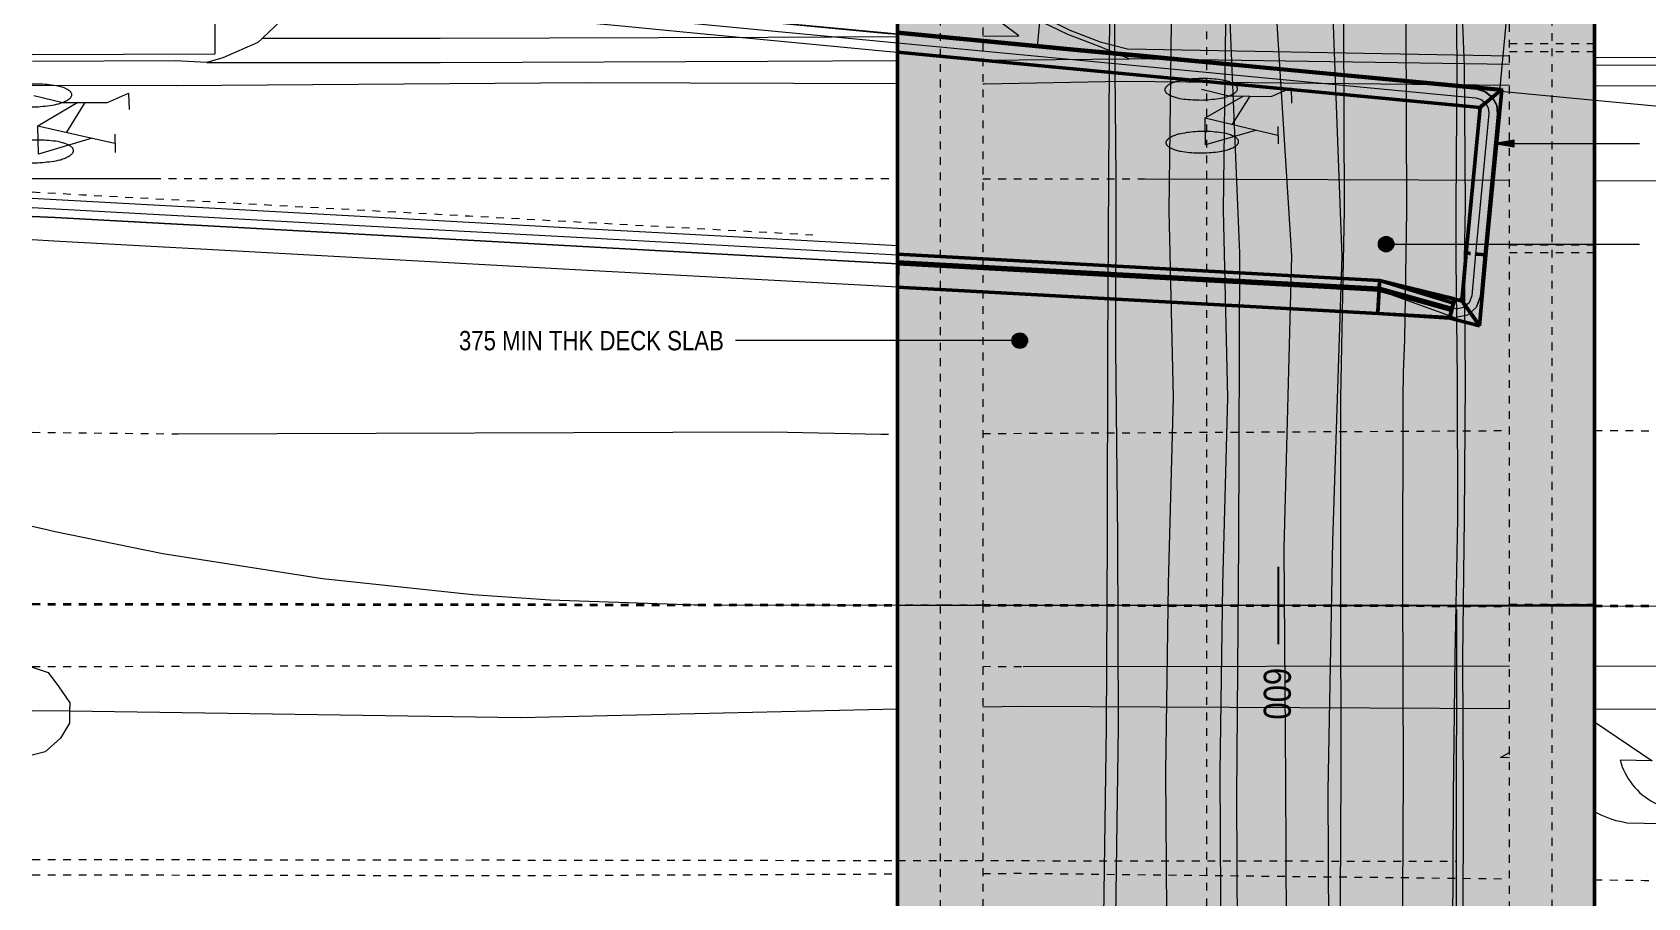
# Model space of a CAD drawing. Header units: metres. Extents: x 564 to 663, y 0 to 1694.
# Drawn here: x 569.19 to 590.05, y 1662.26 to 1673.44 of the extents above; entities that cross this region are included whole.
import ezdxf

# ---------------------------------------------------------------- set-up
doc = ezdxf.new("R2010")
doc.units = ezdxf.units.M
for name, pattern in [('ControlLine', [0.02, 0.0125, -0.0025, 0.0025, -0.0025]), ('Dot_Section Line', [0.02, 0, -0.02]), ('IMPORT-FURN-WBeam _LHS_', [0.004, 0, 0, 0.004, 0]), ('IMPORT-LNMK-LaneLine3 _3_', [0.012, 0.003, -0.009]), ('IMPORT-LNMK-LaneLine3 _3__2_', [0.012, 0.003, -0.009]), ('IMPORT-LNMK-LineCont _3_', [0.004, 0.001, -0.003]), ('IMPORT-LNMK-LineCont _3__2_', [0.004, 0.001, -0.003]), ('JacobsDash', [0.0045, 0.003, -0.0015]), ('JacobsGridLine', [0.0145, 0.01, -0.001, 0.0025, -0.001])]:
    doc.linetypes.add(name, pattern=pattern)
doc.layers.get('Defpoints').update_dxf_attribs({"color": 41})
for name, color, linetype, lineweight in [('BRIDGE-ABUTMENT-CONC', 7, 'Continuous', 50), ('BRIDGE-FRAMING-LINE-18-HID', 7, 'JacobsDash', 18), ('D-BDGE', 7, 'Continuous', 13), ('D-BDGE-FLOOR', 7, 'Continuous', 50), ('D-BDGE-FLOOR-HID', 7, 'JacobsDash', 18), ('D-BDGE-LINE', 7, 'Continuous', 9), ('D-ENHA-ANNO-TEXT', 7, 'Continuous', 9), ('D-ENHA-GEN-LINE', 7, 'Continuous', 9), ('D-ENHA-GEN-LINE-GRIDS', 7, 'Continuous', 9), ('D-ENHA-TEXT', 7, 'Continuous', 9), ('D-ENHA-TEXT-DIMS', 7, 'Continuous', 9)]:
    doc.layers.add(name, color=color, linetype=linetype, lineweight=lineweight)
doc.styles.add('Arial Narrow', font='ARIALN.TTF', dxfattribs={"height": 0.35})
doc.styles.add('Arial Narrow_1', font='ARIALN.TTF', dxfattribs={"height": 0.25})
doc.dimstyles.new('Dimension_Standard_O__mm_', dxfattribs={"dimscale": 0.3048, "dimtxt": 0.255858, "dimasz": 0.82021, "dimexe": 0.787402, "dimexo": 0.492126, "dimgap": 0.492126, "dimtad": 1, "dimdec": 0, "dimlfac": 1000, "dimzin": 0, "dimdsep": 46, "dimtxsty": 'Arial Narrow_1', "dimsah": 1, "dimcen": 0.09, "dimaunit": 1, "dimadec": 4, "dimazin": 0, "dimtfac": 1, "dimtdec": 4, "dimtix": 1, "dimtmove": 0, "dimatfit": 3, "dimfxl": 1, "dimtvp": 1, "dimtfill": 1, "dimtolj": 1, "dimtzin": 0, "dimlwd": 18, "dimlwe": 18, "dimarcsym": 2})

# ---------------------------------------------------------------- blocks, each defined once
blk = doc.blocks.new('T2DPAA-T2D-PWA-RW-M2D-000002_ControlLinesMinor_rvt-1-PLAN')
at = {"layer": 'D-BDGE', "color": 150, "linetype": 'ControlLine', "lineweight": 35, "true_color": 0x0080ff}
for p, q in [((569.187, 1666.052), (580.362, 1666.038)), ((581.462, 1666.037), (588.262, 1666.029)), ((589.362, 1666.027), (603.036, 1666.011))]:
    blk.add_line(p, q, dxfattribs=at)
at = {"layer": 'D-ENHA-GEN-LINE', "color": 150, "lineweight": 25, "true_color": 0x0080ff}
blk.add_line((585.277, 1666.532), (585.276, 1665.532), dxfattribs=at)
at = {"layer": 'D-ENHA-GEN-LINE', "color": 150, "lineweight": 18, "true_color": 0x0080ff, "insert": (585.44, 1665.227), "char_height": 0.35, "width": 0.81772, "attachment_point": 1, "rotation": 269.9307, "style": 'Arial Narrow'}
blk.add_mtext('600', dxfattribs=at)
blk = doc.blocks.new('T2DPAA-T2D-C3S-RW-M2D-100010_dwg-40802999-PLAN')
at = {"color": 8, "lineweight": 18, "true_color": 0x808080}
blk.add_line((251.097, -122.001), (253.358, -121.812), dxfattribs=at)
at = {"color": 8, "lineweight": 18, "true_color": 0x808080, "flags": 128}
for points in [[(254.648, -104.376), (254.613, -107.875), (254.598, -109.375), (254.58, -111.175), (254.548, -114.375), (254.547, -114.475)], [(260.547, -114.535), (260.566, -112.597), (260.575, -111.767), (260.58, -111.235), (260.586, -110.61), (260.594, -109.873), (260.597, -109.535), (260.613, -107.935), (260.634, -105.88), (260.638, -105.473), (260.647, -104.536), (260.648, -104.436)], [(241.511, -114.345), (242.612, -114.356), (243.496, -114.365), (245.112, -114.381), (247.611, -114.406), (249.224, -114.422), (250.111, -114.431), (252.611, -114.456), (252.734, -114.457)], [(241.511, -114.35), (242.612, -114.361), (243.496, -114.369), (245.111, -114.386), (247.611, -114.411), (249.224, -114.427), (250.111, -114.436), (252.611, -114.461), (252.734, -114.462)], [(241.521, -114.46), (242.61, -114.471), (243.495, -114.479), (245.11, -114.496), (247.61, -114.521), (249.223, -114.537), (250.11, -114.546), (252.61, -114.571), (252.744, -114.572)], [(243.496, -114.364), (247.611, -114.406), (252.611, -114.456), (252.734, -114.457)], [(252.737, -114.457), (254.547, -114.475), (255.215, -114.482), (257.611, -114.506), (261.78, -114.547)], [(252.737, -114.457), (255.111, -114.481), (257.611, -114.506), (260.111, -114.531), (260.249, -114.532), (260.363, -114.556), (260.46, -114.622), (260.524, -114.72), (260.546, -114.835), (260.527, -116.662), (260.522, -117.203), (260.482, -117.349), (260.376, -117.457), (260.231, -117.5)], [(252.737, -114.462), (255.111, -114.486), (257.611, -114.511), (260.111, -114.536), (260.249, -114.537), (260.361, -114.561), (260.456, -114.626), (260.519, -114.722), (260.541, -114.835), (260.522, -116.662), (260.52, -117.203), (260.481, -117.348), (260.376, -117.457), (260.231, -117.5)], [(241.531, -114.58), (242.609, -114.591), (243.494, -114.599), (245.109, -114.616), (247.609, -114.641), (249.222, -114.657), (250.109, -114.666), (252.609, -114.691), (252.754, -114.692)], [(252.747, -114.572), (255.11, -114.596), (257.61, -114.621), (260.11, -114.646), (260.248, -114.647), (260.318, -114.662), (260.378, -114.703), (260.417, -114.763), (260.431, -114.834), (260.412, -116.661), (260.41, -117.202), (260.385, -117.294), (260.319, -117.362), (260.228, -117.39)], [(252.757, -114.692), (255.109, -114.716), (257.609, -114.741), (260.108, -114.766), (260.246, -114.767), (260.271, -114.772), (260.292, -114.787), (260.306, -114.808), (260.311, -114.833), (260.292, -116.659), (260.29, -117.201), (260.281, -117.234), (260.258, -117.259), (260.224, -117.27)], [(261.781, -114.547), (262.611, -114.556), (267.61, -114.606), (272.61, -114.656), (273.034, -114.66), (273.417, -114.664)], [(241.781, -117.518), (242.09, -117.509), (243.505, -117.466), (244.068, -117.449), (246.566, -117.375), (249.065, -117.3), (251.564, -117.225), (252.965, -117.183)], [(252.978, -117.292), (256.984, -117.172), (259.207, -117.105), (260.211, -117.265)], [(252.986, -117.392), (256.987, -117.272), (259.21, -117.205), (260.214, -117.385)], [(252.989, -117.417), (256.987, -117.297), (259.21, -117.23), (260.218, -117.5)], [(241.791, -117.638), (242.094, -117.629), (243.508, -117.586), (244.071, -117.569), (246.57, -117.494), (249.069, -117.419), (251.568, -117.345), (252.975, -117.302)], [(241.8, -117.748), (242.097, -117.739), (243.512, -117.696), (244.075, -117.679), (246.573, -117.604), (249.072, -117.529), (251.571, -117.454), (252.985, -117.412)], [(241.801, -117.753), (242.097, -117.744), (243.512, -117.701), (244.075, -117.684), (246.574, -117.609), (249.072, -117.534), (251.571, -117.459), (252.985, -117.417)], [(253.014, -117.716), (256.996, -117.597), (259.219, -117.53), (260.218, -117.5)], [(241.826, -118.052), (242.106, -118.044), (243.521, -118.001), (244.084, -117.984), (246.583, -117.909), (249.081, -117.834), (251.58, -117.759), (253.01, -117.716)], [(262.333, -121.06), (263.836, -120.934), (268.647, -120.531), (268.819, -120.517), (269.209, -120.484), (269.868, -120.429), (273.192, -120.151), (273.197, -120.15), (273.308, -120.141)], [(253.362, -121.811), (253.871, -121.769), (258.854, -121.351), (260.554, -121.209), (260.82, -121.187), (262.333, -121.06)], [(260.558, -121.259), (260.829, -124.497), (260.975, -126.242), (261.121, -127.985)], [(242.139, -121.742), (242.331, -121.77), (242.419, -121.782), (243.851, -121.949), (245.933, -122.099), (247.882, -122.14), (247.885, -122.14), (247.885, -122.14), (248.884, -122.125), (250.645, -122.036), (250.742, -122.029), (250.844, -122.021), (250.864, -122.02)]]:
    blk.add_lwpolyline(points, dxfattribs=at)
at = {"color": 8, "linetype": 'IMPORT-FURN-WBeam _LHS_', "lineweight": 18, "true_color": 0x808080, "flags": 128}
blk.add_lwpolyline([(241.774, -117.438), (242.422, -117.419), (244.065, -117.369), (247.42, -117.269), (251.866, -117.136)], dxfattribs=at)
at = {"color": 8, "linetype": 'IMPORT-LNMK-LineCont _3__2_', "lineweight": 18, "true_color": 0x808080, "flags": 128}
blk.add_lwpolyline([(242.225, -122.744), (242.411, -122.728), (242.498, -122.721), (243.906, -122.603), (245.96, -122.431), (247.893, -122.269), (247.896, -122.269), (247.896, -122.269), (248.889, -122.186), (250.645, -122.039), (250.742, -122.031), (250.844, -122.022), (250.864, -122.02)], dxfattribs=at)
at = {"color": 8, "linetype": 'IMPORT-LNMK-LaneLine3 _3__2_', "lineweight": 18, "true_color": 0x808080, "flags": 128}
for points in [[(253.642, -125.099), (254.147, -125.057), (259.129, -124.64), (260.829, -124.497)], [(242.504, -126.032), (242.687, -126.017), (242.773, -126.009), (244.182, -125.891), (246.236, -125.719), (248.169, -125.558), (248.171, -125.557), (248.172, -125.557), (249.164, -125.474), (250.92, -125.327), (251.018, -125.319), (251.12, -125.311), (251.139, -125.309), (251.372, -125.289), (253.637, -125.1)]]:
    blk.add_lwpolyline(points, dxfattribs=at)
blk = doc.blocks.new('T2DPAA-T2D-PWC-RW-M2D-100010_RoadDesign_rvt-1-PLAN')
at = {"color": 8, "lineweight": 18, "true_color": 0x808080, "rotation": 355.1442999999989}
blk.add_blockref('T2DPAA-T2D-C3S-RW-M2D-100010_dwg-40802999-PLAN', (338.221, 1808.858), dxfattribs=at)
blk = doc.blocks.new('T2DPAA-T2D-PWA-SU-M2D-000002_dwg-40815123-PLAN')
at = {"color": 9, "lineweight": 18, "true_color": 0xc0c0c0}
for p, q in [((34.454, 1561.698), (36.336, 1561.878)), ((37.929, 1561.527), (37.732, 1561.146)), ((38.051, 1561.099), (38.334, 1561.056)), ((38.322, 1561.166), (38.345, 1560.946)), ((22.217, 1560.732), (24.566, 1560.942)), ((36.684, 1560.349), (41.361, 1560.73)), ((22.945, 1560.174), (22.741, 1559.769)), ((23.079, 1559.723), (23.378, 1559.68)), ((23.365, 1559.796), (23.391, 1559.564)), ((22.352, 1559.137), (23.907, 1559.269)), ((35.637, 1553.938), (41.892, 1554.476)), ((22.887, 1552.845), (23.098, 1552.794))]:
    blk.add_line(p, q, dxfattribs=at)
at = {"color": 9, "linetype": 'IMPORT-LNMK-LineCont _3_', "lineweight": 18, "true_color": 0xc0c0c0}
for p, q in [((34.584, 1560.173), (36.684, 1560.349)), ((35.117, 1553.895), (35.637, 1553.938))]:
    blk.add_line(p, q, dxfattribs=at)
at = {"color": 9, "linetype": 'IMPORT-LNMK-LaneLine3 _3_', "lineweight": 18, "true_color": 0xc0c0c0}
for p, q in [((34.863, 1556.892), (41.635, 1557.506)), ((33.552, 1556.773), (33.767, 1556.792)), ((22.63, 1555.869), (24.51, 1556.009))]:
    blk.add_line(p, q, dxfattribs=at)
at = {"color": 9, "lineweight": 18, "true_color": 0xc0c0c0, "flags": 128}
for points in [[(25.481, 1579.606), (25.542, 1578.92), (25.91, 1574.389), (26.207, 1570.99), (26.486, 1567.59), (26.718, 1564.683), (26.789, 1563.806), (26.779, 1563.568), (26.659, 1563.179), (26.61, 1563.021), (26.317, 1562.543), (25.97, 1562.085), (25.816, 1561.919), (25.54, 1561.622), (25.163, 1561.195), (27.449, 1561.388), (31.661, 1561.761), (33.332, 1561.911)], [(34.195, 1577.706), (34.305, 1576.209), (34.437, 1573.817), (34.584, 1571.426), (34.73, 1569.036), (34.849, 1566.643), (34.989, 1564.951), (35.299, 1564.731), (35.305, 1564.726), (35.356, 1564.691), (35.488, 1563.325), (35.654, 1563.129), (35.705, 1563.069), (36.006, 1562.714), (36.08, 1562.626), (36.293, 1560.331), (36.475, 1558.136), (36.709, 1555.697), (36.924, 1553.258), (37.098, 1550.816), (37.244, 1548.952), (37.394, 1547.088), (37.6, 1544.613), (37.698, 1543.338)], [(38.371, 1543.395), (38.161, 1545.457), (38.137, 1546.043), (37.971, 1547.911), (37.808, 1550.323), (37.589, 1552.733), (37.417, 1555.159), (37.277, 1557.564), (37.017, 1559.967), (36.841, 1562.395), (36.667, 1564.8), (36.424, 1567.204), (36.213, 1569.623), (36.016, 1572.039), (35.83, 1574.452), (35.626, 1576.863), (35.557, 1577.692)], [(39.071, 1543.454), (38.858, 1545.548), (38.671, 1547.962), (38.507, 1550.378), (38.288, 1552.789), (38.117, 1555.205), (37.976, 1557.623), (37.715, 1560.03), (37.541, 1562.445), (37.365, 1564.86), (37.122, 1567.27), (36.912, 1569.682), (36.715, 1572.095), (36.529, 1574.509), (36.325, 1576.921), (36.261, 1577.685)], [(36.407, 1577.684), (36.473, 1576.824), (37, 1570.04), (37.252, 1566.359), (37.552, 1562.782), (37.969, 1559.493), (38.273, 1555.769), (38.523, 1552.495), (38.837, 1548.996), (38.999, 1546.364), (39.234, 1543.468)], [(36.98, 1577.678), (37.033, 1576.925), (37.617, 1570.129), (37.841, 1566.481), (38.136, 1562.903), (38.64, 1559.517), (38.862, 1555.739), (39.137, 1552.747), (39.47, 1549.042), (39.651, 1546.448), (39.884, 1543.523)], [(37.675, 1577.671), (37.723, 1577.044), (38.378, 1570.184), (38.623, 1566.544), (38.87, 1562.986), (39.289, 1559.563), (39.481, 1555.888), (39.694, 1552.674), (40.014, 1549.116), (40.24, 1546.437), (40.458, 1543.572)], [(40.624, 1543.586), (40.449, 1545.683), (40.248, 1548.095), (40.037, 1550.507), (39.846, 1552.921), (39.635, 1555.333), (39.431, 1557.746), (39.273, 1560.162), (39.058, 1562.574), (38.843, 1564.985), (38.696, 1567.403), (38.495, 1569.816), (38.293, 1572.228), (38.13, 1574.644), (37.926, 1577.057), (37.865, 1577.669)], [(41.427, 1543.654), (41.265, 1545.739), (41.195, 1546.231), (41.048, 1548.164), (40.838, 1550.574), (40.646, 1552.988), (40.435, 1555.402), (40.232, 1557.806), (40.209, 1558.138), (40.189, 1558.563), (40.074, 1560.224), (39.859, 1562.645), (39.644, 1565.045), (39.497, 1567.46), (39.296, 1569.882), (39.094, 1572.289), (38.931, 1574.705), (38.726, 1577.13), (38.673, 1577.661)], [(41.969, 1543.7), (41.861, 1545.597), (41.732, 1547.529), (41.623, 1549.258), (41.458, 1550.982), (41.314, 1552.756), (41.185, 1554.531), (41.068, 1556.317), (40.913, 1558.101), (40.764, 1559.651), (40.704, 1560.328), (40.566, 1562.144), (40.482, 1563.021)], [(24.566, 1560.942), (24.569, 1560.956), (24.495, 1561.766), (24.383, 1562.99), (24.38, 1563.016), (24.365, 1563.22), (25.088, 1563.761), (25.555, 1564.114), (25.825, 1564.318), (26.61, 1564.905)], [(34.846, 1564.691), (35.01, 1564.704), (35.076, 1564.709), (35.216, 1564.609), (35.341, 1563.311), (35.959, 1562.593), (36.027, 1562.508), (36.2, 1560.323), (36.375, 1558.127), (36.576, 1555.688), (36.771, 1553.247), (36.945, 1550.805), (37.089, 1548.939), (37.247, 1547.075), (37.462, 1544.601), (37.573, 1543.327)], [(42.322, 1562.407), (48.284, 1562.905), (55.527, 1563.551), (55.946, 1563.585)], [(41.124, 1563.519), (40.945, 1563.504), (40.89, 1563.434), (40.853, 1563.389), (40.628, 1563.107), (40.583, 1563.055), (40.546, 1563.012), (40.656, 1562.151), (40.82, 1560.338), (40.867, 1559.66), (41.009, 1558.108), (41.15, 1556.324), (41.278, 1554.538), (41.438, 1552.766), (41.584, 1550.993), (41.714, 1549.264), (41.845, 1547.536), (41.975, 1545.604), (42.086, 1543.71)], [(55.955, 1563.47), (55.547, 1563.434), (48.283, 1562.818), (42.332, 1562.298)], [(42.354, 1562.038), (48.277, 1562.544), (55.608, 1563.187), (55.977, 1563.217)], [(41.235, 1562.217), (36.336, 1561.878), (35.928, 1562.004), (35.522, 1562.123), (35.058, 1562.298), (34.62, 1562.57), (34.367, 1562.85), (34.355, 1562.867)], [(34.772, 1562.575), (35.095, 1562.36), (35.543, 1562.182), (35.945, 1562.063), (36.304, 1562.002), (41.225, 1562.329)], [(34.428, 1562.01), (34.889, 1562.052), (34.427, 1562.34), (34.397, 1562.373)], [(34.48, 1561.394), (34.503, 1561.396), (36.279, 1561.583), (41.257, 1561.953)], [(42.457, 1560.819), (48.366, 1561.293), (55.861, 1561.95), (56.083, 1561.969)], [(37.764, 1561.603), (37.764, 1561.609), (37.763, 1561.615), (37.762, 1561.619), (37.759, 1561.625), (37.755, 1561.632), (37.751, 1561.637), (37.747, 1561.641), (37.743, 1561.645), (37.738, 1561.649), (37.731, 1561.654), (37.723, 1561.659), (37.715, 1561.663), (37.706, 1561.667), (37.693, 1561.673), (37.679, 1561.678), (37.665, 1561.683), (37.651, 1561.688), (37.637, 1561.692), (37.623, 1561.695), (37.608, 1561.698), (37.594, 1561.7), (37.579, 1561.702), (37.564, 1561.704), (37.536, 1561.706), (37.508, 1561.707), (37.48, 1561.708), (37.452, 1561.709), (37.423, 1561.709), (37.395, 1561.708), (37.367, 1561.707), (37.339, 1561.705), (37.311, 1561.703), (37.283, 1561.701), (37.255, 1561.698), (37.227, 1561.694), (37.199, 1561.69), (37.171, 1561.686), (37.143, 1561.681), (37.115, 1561.675), (37.088, 1561.669), (37.06, 1561.663), (37.033, 1561.655)], [(24.473, 1560.82), (25.291, 1560.892), (27.476, 1561.077), (31.689, 1561.45), (33.359, 1561.6)], [(36.846, 1561.56), (36.839, 1561.55), (36.838, 1561.548), (36.834, 1561.542), (36.832, 1561.536), (36.831, 1561.534), (36.83, 1561.529), (36.829, 1561.523), (36.829, 1561.517), (36.83, 1561.512), (36.831, 1561.507), (36.832, 1561.504), (36.838, 1561.494), (36.846, 1561.485), (36.851, 1561.48), (36.855, 1561.477), (36.862, 1561.472), (36.87, 1561.467), (36.878, 1561.463), (36.887, 1561.459), (36.9, 1561.453), (36.914, 1561.448), (36.928, 1561.443), (36.942, 1561.439), (36.956, 1561.435), (36.97, 1561.431), (36.985, 1561.428), (36.999, 1561.426), (37.014, 1561.424), (37.028, 1561.422), (37.057, 1561.42), (37.085, 1561.419), (37.113, 1561.418), (37.141, 1561.418), (37.169, 1561.418), (37.198, 1561.418), (37.226, 1561.419), (37.254, 1561.421), (37.282, 1561.423), (37.31, 1561.425), (37.338, 1561.428), (37.366, 1561.432), (37.394, 1561.436), (37.422, 1561.441), (37.45, 1561.446), (37.477, 1561.451), (37.505, 1561.457), (37.532, 1561.464), (37.56, 1561.471), (37.587, 1561.478), (37.601, 1561.483), (37.615, 1561.487), (37.629, 1561.493), (37.642, 1561.498), (37.656, 1561.504), (37.669, 1561.511), (37.682, 1561.518), (37.694, 1561.526), (37.707, 1561.534), (37.719, 1561.542), (37.726, 1561.548), (37.733, 1561.554), (37.74, 1561.56), (37.746, 1561.566), (37.75, 1561.571), (37.754, 1561.576), (37.757, 1561.581), (37.759, 1561.586), (37.761, 1561.59), (37.761, 1561.592), (37.763, 1561.598), (37.764, 1561.603)], [(37.033, 1561.655), (37.006, 1561.648), (36.992, 1561.644), (36.978, 1561.639), (36.964, 1561.634), (36.951, 1561.628), (36.937, 1561.622), (36.924, 1561.615), (36.911, 1561.608), (36.899, 1561.601), (36.886, 1561.593), (36.874, 1561.584), (36.867, 1561.579), (36.86, 1561.573), (36.853, 1561.566), (36.847, 1561.56)], [(37.3, 1561.563), (37.661, 1561.507), (38.205, 1561.548), (38.454, 1561.681), (38.475, 1561.482)], [(37.377, 1561.199), (38.051, 1561.099), (37.413, 1560.852), (37.377, 1561.199), (37.844, 1561.521)], [(22.25, 1560.338), (24.104, 1560.493), (29.369, 1560.977), (33.384, 1561.305)], [(25.163, 1561.195), (25.108, 1561.133), (24.673, 1560.9), (24.473, 1560.82), (24.066, 1560.806), (22.225, 1560.642)], [(22.77, 1560.253), (22.77, 1560.259), (22.769, 1560.265), (22.768, 1560.27), (22.765, 1560.276), (22.76, 1560.284), (22.756, 1560.288), (22.752, 1560.293), (22.747, 1560.297), (22.742, 1560.301), (22.734, 1560.306), (22.726, 1560.311), (22.717, 1560.316), (22.709, 1560.32), (22.694, 1560.326), (22.68, 1560.332), (22.665, 1560.337), (22.65, 1560.341), (22.635, 1560.345), (22.62, 1560.349), (22.605, 1560.352), (22.589, 1560.354), (22.574, 1560.356), (22.558, 1560.357), (22.529, 1560.359), (22.499, 1560.36), (22.469, 1560.361), (22.439, 1560.361), (22.409, 1560.361), (22.379, 1560.36), (22.35, 1560.359), (22.32, 1560.357), (22.29, 1560.354), (22.26, 1560.351), (22.249, 1560.35)], [(22.274, 1560.058), (22.292, 1560.06), (22.322, 1560.064), (22.352, 1560.068), (22.381, 1560.072), (22.41, 1560.078), (22.44, 1560.083), (22.469, 1560.089), (22.498, 1560.096), (22.527, 1560.103), (22.556, 1560.111), (22.584, 1560.119), (22.599, 1560.124), (22.614, 1560.129), (22.628, 1560.135), (22.643, 1560.141), (22.657, 1560.147), (22.671, 1560.155), (22.684, 1560.162), (22.697, 1560.17), (22.71, 1560.179), (22.723, 1560.188), (22.731, 1560.194), (22.738, 1560.2), (22.745, 1560.207), (22.752, 1560.214), (22.756, 1560.219), (22.76, 1560.224), (22.763, 1560.229), (22.765, 1560.235), (22.767, 1560.239), (22.768, 1560.241), (22.769, 1560.247), (22.77, 1560.253)], [(22.28, 1560.206), (22.662, 1560.15), (23.237, 1560.199), (23.498, 1560.342), (23.523, 1560.132)], [(22.365, 1559.822), (23.079, 1559.723), (22.407, 1559.455), (22.365, 1559.822), (22.855, 1560.167)], [(22.335, 1559.338), (22.345, 1559.339), (22.375, 1559.342), (22.405, 1559.345), (22.434, 1559.349), (22.464, 1559.354), (22.493, 1559.359), (22.522, 1559.365), (22.552, 1559.371), (22.581, 1559.377), (22.61, 1559.385), (22.638, 1559.392), (22.667, 1559.401), (22.682, 1559.405), (22.697, 1559.41), (22.711, 1559.416), (22.725, 1559.422), (22.739, 1559.429), (22.753, 1559.436), (22.767, 1559.444), (22.78, 1559.452), (22.793, 1559.46), (22.806, 1559.469), (22.813, 1559.475), (22.821, 1559.482), (22.828, 1559.488), (22.835, 1559.495), (22.839, 1559.5), (22.842, 1559.505), (22.845, 1559.511), (22.848, 1559.516), (22.85, 1559.523), (22.852, 1559.529), (22.853, 1559.535), (22.853, 1559.541), (22.852, 1559.545), (22.85, 1559.551), (22.848, 1559.558), (22.843, 1559.565), (22.839, 1559.57), (22.835, 1559.574), (22.83, 1559.579), (22.825, 1559.582), (22.817, 1559.588), (22.809, 1559.593), (22.8, 1559.598), (22.791, 1559.602), (22.777, 1559.608), (22.762, 1559.613), (22.748, 1559.618), (22.733, 1559.623), (22.718, 1559.627), (22.703, 1559.63), (22.687, 1559.633), (22.672, 1559.635), (22.657, 1559.637), (22.641, 1559.639), (22.611, 1559.641), (22.581, 1559.642), (22.552, 1559.642), (22.522, 1559.643), (22.492, 1559.642), (22.462, 1559.642), (22.432, 1559.64), (22.403, 1559.638), (22.373, 1559.636), (22.343, 1559.633), (22.314, 1559.629), (22.311, 1559.629)], [(24.51, 1556.009), (32.144, 1556.685), (33.552, 1556.773)], [(42.988, 1554.57), (52.432, 1555.346), (56.106, 1555.6), (56.622, 1555.626)], [(56.67, 1555.055), (56.618, 1555.05), (52.457, 1554.707), (43.939, 1554.085), (43.036, 1554.013)], [(41.939, 1553.925), (35.647, 1553.421), (35.162, 1553.369)], [(43.05, 1553.848), (43.833, 1553.408), (43.421, 1553.382), (43.437, 1553.341), (43.455, 1553.3), (43.476, 1553.261), (43.498, 1553.222), (43.523, 1553.185), (43.549, 1553.149), (43.577, 1553.114), (43.607, 1553.081), (43.639, 1553.049), (43.672, 1553.019), (43.707, 1552.99), (43.744, 1552.963), (43.781, 1552.939), (43.82, 1552.916), (43.861, 1552.895), (43.902, 1552.876), (43.944, 1552.859), (43.987, 1552.844), (44.031, 1552.832), (44.075, 1552.821)], [(34.068, 1553.251), (29.224, 1552.728), (23.415, 1552.319), (22.934, 1552.285)], [(41.993, 1553.294), (41.878, 1553.287), (41.987, 1553.36)], [(23.098, 1552.794), (23.25, 1552.622), (23.408, 1552.425), (23.415, 1552.319), (23.425, 1552.166), (23.327, 1551.963), (23.144, 1551.768), (22.983, 1551.714)], [(44.075, 1552.821), (46.029, 1552.941), (46.042, 1552.742), (43.574, 1552.58), (43.505, 1552.589), (43.437, 1552.6), (43.369, 1552.615), (43.302, 1552.634), (43.237, 1552.656), (43.173, 1552.681), (43.148, 1552.692)]]:
    blk.add_lwpolyline(points, dxfattribs=at)
blk.add_lwpolyline([(37.1, 1560.742), (37.128, 1560.74), (37.156, 1560.739), (37.184, 1560.738), (37.213, 1560.737), (37.241, 1560.737), (37.269, 1560.738), (37.297, 1560.739), (37.325, 1560.74), (37.354, 1560.742), (37.382, 1560.745), (37.41, 1560.748), (37.438, 1560.752), (37.466, 1560.756), (37.493, 1560.76), (37.521, 1560.765), (37.549, 1560.771), (37.577, 1560.777), (37.604, 1560.783), (37.631, 1560.79), (37.659, 1560.798), (37.673, 1560.802), (37.686, 1560.807), (37.7, 1560.812), (37.714, 1560.818), (37.727, 1560.824), (37.74, 1560.831), (37.753, 1560.838), (37.766, 1560.845), (37.778, 1560.853), (37.79, 1560.862), (37.798, 1560.867), (37.805, 1560.873), (37.811, 1560.879), (37.818, 1560.886), (37.822, 1560.891), (37.825, 1560.895), (37.828, 1560.9), (37.831, 1560.906), (37.833, 1560.912), (37.834, 1560.917), (37.835, 1560.923), (37.835, 1560.928), (37.835, 1560.932), (37.833, 1560.939), (37.831, 1560.945), (37.826, 1560.952), (37.823, 1560.956), (37.819, 1560.961), (37.814, 1560.965), (37.81, 1560.968), (37.802, 1560.974), (37.794, 1560.978), (37.786, 1560.983), (37.778, 1560.987), (37.764, 1560.993), (37.751, 1560.998), (37.737, 1561.003), (37.723, 1561.007), (37.708, 1561.011), (37.694, 1561.015), (37.68, 1561.018), (37.665, 1561.02), (37.651, 1561.022), (37.636, 1561.023), (37.608, 1561.025), (37.58, 1561.027), (37.551, 1561.028), (37.523, 1561.028), (37.495, 1561.028), (37.467, 1561.028), (37.439, 1561.027), (37.41, 1561.025), (37.382, 1561.023), (37.354, 1561.02), (37.326, 1561.017), (37.298, 1561.014), (37.27, 1561.01), (37.242, 1561.005), (37.215, 1561), (37.187, 1560.995), (37.159, 1560.989), (37.132, 1560.982), (37.105, 1560.975), (37.077, 1560.968), (37.063, 1560.963), (37.049, 1560.959), (37.036, 1560.953), (37.022, 1560.948), (37.009, 1560.941), (36.996, 1560.935), (36.983, 1560.928), (36.97, 1560.92), (36.958, 1560.912), (36.946, 1560.904), (36.938, 1560.898), (36.931, 1560.892), (36.924, 1560.886), (36.918, 1560.879), (36.914, 1560.875), (36.911, 1560.87), (36.908, 1560.865), (36.905, 1560.86), (36.903, 1560.856), (36.903, 1560.854), (36.901, 1560.848), (36.901, 1560.843), (36.901, 1560.837), (36.902, 1560.831), (36.903, 1560.827), (36.905, 1560.821), (36.907, 1560.817), (36.91, 1560.814), (36.913, 1560.809), (36.917, 1560.805), (36.922, 1560.801), (36.926, 1560.797), (36.934, 1560.792), (36.942, 1560.787), (36.95, 1560.783), (36.958, 1560.778), (36.972, 1560.773), (36.985, 1560.767), (36.999, 1560.762), (37.013, 1560.758), (37.028, 1560.754), (37.042, 1560.751), (37.056, 1560.748), (37.071, 1560.745), (37.085, 1560.743)], close=True, dxfattribs=at)
at = {"color": 9, "linetype": 'IMPORT-LNMK-LineCont _3_', "lineweight": 18, "true_color": 0xc0c0c0, "flags": 128}
for points in [[(23.907, 1559.269), (30.335, 1559.818), (33.488, 1560.081)], [(22.886, 1552.853), (29.063, 1553.392), (34.021, 1553.804)], [(43.222, 1551.815), (43.866, 1551.863), (52.696, 1552.612), (56.21, 1552.925), (56.846, 1552.982)], [(35.344, 1551.228), (35.834, 1551.272), (42.125, 1551.735)], [(23.114, 1550.173), (23.384, 1550.195), (29.224, 1550.681), (34.248, 1551.13)]]:
    blk.add_lwpolyline(points, dxfattribs=at)
at = {"color": 9, "linetype": 'IMPORT-LNMK-LaneLine3 _3_', "lineweight": 18, "true_color": 0xc0c0c0, "flags": 128}
blk.add_lwpolyline([(42.731, 1557.6), (48.436, 1558.063), (55.725, 1558.735), (56.354, 1558.781)], dxfattribs=at)
blk = doc.blocks.new('T2DPAA-T2D-PWA-SU-M2D-000100_Survey_rvt-1-PLAN')
at = {"color": 9, "lineweight": 18, "true_color": 0xc0c0c0, "rotation": 355.1442999999989}
blk.add_blockref('T2DPAA-T2D-PWA-SU-M2D-000002_dwg-40815123-PLAN', (414.939, 119.901), dxfattribs=at)
blk = doc.blocks.new('Median Kerb - Median Kerb-6104980-PLAN')
at = {"layer": 'D-BDGE-FLOOR', "color": 252, "true_color": 0x888888}
for p, q in [((436.87, 1713.703), (443.101, 1713.89)), ((443.101, 1713.889), (436.871, 1713.703)), ((443.104, 1713.79), (436.879, 1713.604)), ((443.101, 1713.89), (443.101, 1713.889)), ((443.104, 1713.79), (443.101, 1713.89)), ((443.101, 1713.89), (444.077, 1713.678)), ((443.101, 1713.889), (443.11, 1713.606)), ((443.101, 1713.889), (443.121, 1713.886)), ((443.102, 1713.89), (444.084, 1713.734)), ((443.105, 1713.765), (443.104, 1713.79)), ((443.104, 1713.79), (444.066, 1713.61)), ((443.123, 1713.886), (444.082, 1713.732)), ((436.871, 1713.703), (436.87, 1713.703)), ((436.87, 1713.703), (436.879, 1713.604)), ((436.907, 1713.278), (436.871, 1713.703)), ((436.879, 1713.604), (436.882, 1713.578)), ((443.105, 1713.765), (436.882, 1713.578)), ((443.114, 1713.465), (443.105, 1713.765)), ((444.062, 1713.583), (443.105, 1713.764)), ((444.042, 1713.481), (444.082, 1713.732)), ((444.062, 1713.583), (444.045, 1713.489)), ((444.077, 1713.678), (444.066, 1713.61)), ((444.082, 1713.732), (444.084, 1713.734)), ((444.084, 1713.734), (444.083, 1713.717)), ((436.882, 1713.578), (436.907, 1713.279)), ((443.114, 1713.465), (436.907, 1713.278)), ((443.114, 1713.465), (436.907, 1713.279)), ((444.045, 1713.489), (443.114, 1713.465)), ((443.114, 1713.464), (444.044, 1713.482)), ((444.042, 1713.481), (443.114, 1713.464)), ((443.114, 1713.465), (443.114, 1713.465)), ((444.044, 1713.482), (444.042, 1713.481)), ((436.907, 1713.279), (436.907, 1713.278))]:
    blk.add_line(p, q, dxfattribs=at)
at = {"layer": 'D-BDGE-FLOOR', "color": 252, "true_color": 0x888888, "flags": 128}
for points in [[(443.101, 1713.889), (443.101, 1713.889), (443.101, 1713.89), (443.101, 1713.89)], [(443.101, 1713.89), (443.103, 1713.84), (443.104, 1713.79)], [(443.114, 1713.464), (443.112, 1713.535), (443.11, 1713.606)], [(444.066, 1713.61), (444.065, 1713.6), (444.063, 1713.591), (444.062, 1713.583)], [(444.083, 1713.717), (444.082, 1713.714), (444.082, 1713.71), (444.081, 1713.703), (444.08, 1713.696), (444.079, 1713.687), (444.077, 1713.678)], [(443.114, 1713.464), (443.114, 1713.464), (443.114, 1713.464)], [(444.045, 1713.489), (444.045, 1713.486), (444.044, 1713.484), (444.044, 1713.483), (444.044, 1713.482)]]:
    blk.add_lwpolyline(points, dxfattribs=at)
at = {"layer": 'D-BDGE-FLOOR', "color": 252, "true_color": 0x888888}
for points in [[(443.105, 1713.764), (443.105, 1713.768), (443.105, 1713.777), (443.104, 1713.785), (443.104, 1713.79)], [(443.114, 1713.465), (443.113, 1713.515), (443.11, 1713.614), (443.107, 1713.714), (443.105, 1713.764)], [(443.114, 1713.465), (443.114, 1713.465), (443.114, 1713.464), (443.114, 1713.464), (443.114, 1713.464)]]:
    blk.add_open_spline(points, degree=3, dxfattribs=at)
at = {"layer": 'D-BDGE-FLOOR-HID', "color": 252, "true_color": 0x888888, "flags": 128}
blk.add_lwpolyline([(443.114, 1713.464), (443.114, 1713.464), (443.114, 1713.464)], dxfattribs=at)
at = {"layer": 'D-BDGE-FLOOR-HID', "color": 252, "true_color": 0x888888}
blk.add_open_spline([(443.114, 1713.465), (443.114, 1713.464), (443.114, 1713.464), (443.114, 1713.464), (443.114, 1713.464)], degree=3, knots=[-0.75, -0.75, -0.75, -0.75, -0.5, 0, 0, 0, 0], dxfattribs=at)
blk = doc.blocks.new('DIMBLOCK1-PLAN')
at = {"layer": 'D-ENHA-TEXT-DIMS', "color": 0, "lineweight": 18, "transparency": 16777216}
for p, q in [((589.768, 1676.498), (593.114, 1676.498)), ((592.874, 1654.358), (592.874, 1676.248)), ((589.512, 1654.108), (593.114, 1654.108))]:
    blk.add_line(p, q, dxfattribs=at)
at = {"layer": 'D-ENHA-TEXT-DIMS', "color": 0, "transparency": 16777216}
for points in [[(592.832, 1676.248), (592.915, 1676.248), (592.874, 1676.498)], [(592.832, 1654.358), (592.915, 1654.358), (592.874, 1654.108)]]:
    blk.add_solid(points, dxfattribs=at)
at = {"layer": 'Defpoints', "color": 0, "transparency": 16777216}
for p in [(589.618, 1676.498), (592.874, 1676.498), (589.362, 1654.108)]:
    blk.add_point(p, dxfattribs=at)
at = {"layer": 'D-ENHA-TEXT-DIMS', "color": 0, "lineweight": 18, "transparency": 16777216, "char_height": 0.25, "width": 4.80525, "attachment_point": 5, "rotation": 90, "style": 'Arial Narrow_1', "bg_fill": 3, "box_fill_scale": 1.1, "bg_fill_color": 256, "bg_fill_true_color": 13158600, "bg_fill_transparency": 0}
for s, insert in [('\\A1;22390', (592.596, 1665.303)), ('\\A1;CONSTRUCTION IN STAGE B', (593.153, 1665.303))]:
    blk.add_mtext(s, dxfattribs=dict(at, insert=insert))

msp = doc.modelspace()

# ---------------------------------------------------------------- hatches: boundary and pattern name
at = {"layer": 'D-BDGE-LINE', "true_color": 0xc0c0c0}
msp.add_hatch(color=9, dxfattribs=at).paths.add_polyline_path([(589.3614, 1654.1083), (589.362, 1654.1083), (589.3613, 1689.0124), (580.362, 1689.8677), (580.362, 1654.1083), (588.762, 1654.1083)])
at = {"layer": 'D-ENHA-TEXT'}
msp.add_hatch(color=256, dxfattribs=at).paths.add_polyline_path([(588.0747, 1672.0018), (588.3247, 1671.9578), (588.3247, 1672.0459)])
h = msp.add_hatch(color=256, dxfattribs=at)
edge = h.paths.add_edge_path()
edge.add_arc((586.6703, 1670.7018), 0.1, 0, 360)
h = msp.add_hatch(color=256, dxfattribs=at)
edge = h.paths.add_edge_path()
edge.add_arc((581.9396, 1669.4551), 0.1, 0, 360)

# ---------------------------------------------------------------- linework, layer by layer
at = {"layer": 'BRIDGE-ABUTMENT-CONC', "color": 252, "linetype": 'JacobsDash', "lineweight": 13, "true_color": 0x888888}
for p, q in [((581.462, 1676.5), (581.462, 1666.0371)), ((588.262, 1666.0433), (588.262, 1676.4983)), ((580.962, 1666.0371), (580.362, 1666.0371)), ((581.462, 1666.0371), (580.962, 1666.0371)), ((581.462, 1666.0371), (581.462, 1654.5094)), ((588.262, 1666.0433), (588.762, 1666.0433)), ((588.262, 1654.5087), (588.262, 1666.0433)), ((589.362, 1666.0433), (588.262, 1666.0433)), ((588.762, 1666.0433), (589.362, 1666.0433))]:
    msp.add_line(p, q, dxfattribs=at)
at = {"layer": 'BRIDGE-FRAMING-LINE-18-HID', "color": 252, "lineweight": 13, "true_color": 0x888888}
for p, q in [((589.362, 1673.292), (588.262, 1673.292)), ((588.262, 1673.193), (589.362, 1673.193)), ((588.262, 1670.6935), (589.362, 1670.6935)), ((588.262, 1670.5925), (589.362, 1670.5925)), ((580.362, 1666.0372), (580.962, 1666.0372)), ((580.962, 1666.0372), (581.462, 1666.0372))]:
    msp.add_line(p, q, dxfattribs=at)
at = {"layer": 'D-BDGE', "lineweight": 50}
for p, q in [((580.362, 1676.4829), (580.362, 1666.0371)), ((589.362, 1666.0383), (589.362, 1676.4983)), ((580.362, 1666.0372), (580.362, 1654.1083)), ((589.362, 1654.1083), (589.362, 1666.0383))]:
    msp.add_line(p, q, dxfattribs=at)
at = {"layer": 'D-BDGE', "color": 8, "lineweight": 9, "true_color": 0x808080}
msp.add_line((589.3286, 1666.0383), (588.262, 1666.0383), dxfattribs=at)
at = {"layer": 'D-BDGE-FLOOR'}
for p, q in [((589.362, 1676.4984), (589.362, 1656.5758)), ((580.362, 1670.4518), (580.362, 1673.1829)), ((580.362, 1670.3823), (580.362, 1670.4508)), ((580.362, 1656.5779), (580.362, 1670.1472))]:
    msp.add_line(p, q, dxfattribs=at)
at = {"layer": 'D-BDGE-FLOOR', "color": 252, "true_color": 0x888888}
for p, q in [((582.7283, 1673.2142), (580.362, 1673.4391)), ((580.362, 1673.4328), (580.362, 1673.3387)), ((580.362, 1673.3111), (580.362, 1673.2417)), ((580.362, 1673.2021), (580.362, 1673.1829)), ((580.362, 1673.1829), (587.8838, 1672.468)), ((583.4928, 1673.1415), (582.7283, 1673.2142)), ((585.217, 1672.9776), (583.4928, 1673.1415)), ((588.1614, 1672.6978), (585.217, 1672.9776)), ((588.1629, 1672.6977), (587.8849, 1672.4679)), ((587.9598, 1670.5604), (588.1629, 1672.6976)), ((588.0511, 1672.6079), (588.1543, 1672.6921)), ((588.1614, 1672.6978), (588.1629, 1672.6976)), ((587.8838, 1672.468), (587.9032, 1672.4854)), ((587.9456, 1672.5209), (588.021, 1672.5832)), ((587.8838, 1672.468), (587.7048, 1670.5848)), ((587.8849, 1672.4679), (587.7059, 1670.5838)), ((587.8849, 1672.4679), (587.8838, 1672.468)), ((587.7048, 1670.5848), (587.6494, 1669.9689)), ((587.7059, 1670.5838), (587.6504, 1669.967)), ((587.7048, 1670.5848), (587.7225, 1670.5842)), ((587.7059, 1670.5838), (587.7048, 1670.5848)), ((587.8576, 1670.5719), (587.952, 1670.5623)), ((587.8776, 1669.6481), (587.9598, 1670.5604)), ((587.9584, 1670.5616), (587.9598, 1670.5604)), ((587.5537, 1669.9909), (587.4924, 1669.7435)), ((587.549, 1669.9761), (587.5537, 1669.9926)), ((587.5537, 1669.9926), (587.5537, 1669.9909)), ((587.6494, 1669.9689), (587.5537, 1669.9926)), ((587.6504, 1669.967), (587.5537, 1669.9909)), ((587.4939, 1669.752), (587.5163, 1669.8446)), ((587.5229, 1669.8714), (587.5395, 1669.9385)), ((587.6652, 1669.9473), (587.6494, 1669.9689)), ((587.6494, 1669.9689), (587.6504, 1669.967)), ((587.6504, 1669.967), (587.8776, 1669.6481)), ((587.7615, 1669.8123), (587.6999, 1669.8988)), ((587.8706, 1669.6587), (587.7861, 1669.7778)), ((587.4924, 1669.7435), (587.4923, 1669.7456)), ((587.4924, 1669.7435), (587.8776, 1669.6481)), ((587.8776, 1669.6481), (587.8763, 1669.6505))]:
    msp.add_line(p, q, dxfattribs=at)
at = {"layer": 'D-BDGE-FLOOR', "lineweight": 18}
for p, q in [((580.362, 1666.0383), (588.262, 1666.0383)), ((589.3286, 1666.0383), (589.362, 1666.0383))]:
    msp.add_line(p, q, dxfattribs=at)
at = {"layer": 'D-BDGE-FLOOR', "color": 252, "true_color": 0x888888, "flags": 128}
for points in [[(580.362, 1673.4391), (580.362, 1673.4386), (580.362, 1673.4374), (580.362, 1673.4354), (580.362, 1673.4328)], [(580.362, 1673.3387), (580.362, 1673.3305), (580.362, 1673.3211), (580.362, 1673.3112)], [(580.362, 1673.2417), (580.362, 1673.2324), (580.362, 1673.2236), (580.362, 1673.2159), (580.362, 1673.2095), (580.362, 1673.2048), (580.362, 1673.2021)]]:
    msp.add_lwpolyline(points, dxfattribs=at)
at = {"layer": 'D-BDGE-FLOOR', "color": 252, "true_color": 0x888888}
for centre, major_axis, start_param, end_param in [((587.5229, 1669.8706), (0.0096, 0.0388), 1.5522304, 2.3076593), ((587.5395, 1669.9377), (0.0096, 0.0388), 0.158143, 1.5522304), ((587.4972, 1669.765), (0.0048, 0.0194), 2.3076593, 3.1230268)]:
    msp.add_ellipse(centre, major_axis=major_axis, ratio=0.0052931, start_param=start_param, end_param=end_param, dxfattribs=at)
for points in [[(588.1543, 1672.6921), (588.1554, 1672.693), (588.1574, 1672.6946), (588.1596, 1672.6964), (588.161, 1672.6975), (588.1614, 1672.6978), (588.1614, 1672.6978)], [(588.021, 1672.5832), (588.0247, 1672.5863), (588.032, 1672.5922), (588.0423, 1672.6008), (588.0484, 1672.6056), (588.0511, 1672.6079)], [(587.8302, 1670.5745), (587.8335, 1670.5742), (587.8402, 1670.5736), (587.8497, 1670.5727), (587.8552, 1670.5722), (587.8576, 1670.5719)], [(587.952, 1670.5623), (587.954, 1670.5621), (587.9572, 1670.5618), (587.9584, 1670.5616), (587.9584, 1670.5616)], [(587.7861, 1669.7778), (587.7838, 1669.7809), (587.779, 1669.7878), (587.7705, 1669.7997), (587.7646, 1669.8081), (587.7615, 1669.8123)], [(587.8763, 1669.6505), (587.8763, 1669.6506), (587.876, 1669.651), (587.8749, 1669.6526), (587.8731, 1669.6552), (587.8715, 1669.6575), (587.8706, 1669.6587)]]:
    msp.add_open_spline(points, degree=3, dxfattribs=at)
for points, knots in [([(587.9032, 1672.4854), (587.9037, 1672.4859), (587.9056, 1672.4875), (587.9098, 1672.491), (587.9141, 1672.4946), (587.9177, 1672.4977), (587.9218, 1672.5011), (587.9261, 1672.5047), (587.9308, 1672.5086), (587.9372, 1672.5139), (587.9423, 1672.5181), (587.9456, 1672.5209)], [-1, -1, -1, -1, -0.8333333, -0.6666667, -0.5833333, -0.5, -0.4166667, -0.3333333, -0.25, -0.1666667, 0, 0, 0, 0]), ([(587.7225, 1670.5842), (587.7235, 1670.5841), (587.7284, 1670.5838), (587.7405, 1670.5828), (587.7521, 1670.5818), (587.7582, 1670.5812), (587.7613, 1670.5809)], [-1, -1, -1, -1, -0.6666667, -0.3333333, -0.1666667, 0, 0, 0, 0]), ([(587.6999, 1669.8988), (587.6971, 1669.9027), (587.693, 1669.9085), (587.6877, 1669.9159), (587.6839, 1669.9212), (587.6804, 1669.9262), (587.677, 1669.9308), (587.6741, 1669.935), (587.6714, 1669.9386), (587.6692, 1669.9417), (587.6668, 1669.9451), (587.6656, 1669.9467), (587.6652, 1669.9473)], [0, 0, 0, 0, 0.1666667, 0.25, 0.3333333, 0.4166667, 0.5, 0.5833333, 0.6666667, 0.75, 0.8333333, 1, 1, 1, 1])]:
    msp.add_open_spline(points, degree=3, knots=knots, dxfattribs=at)
at = {"layer": 'D-BDGE-FLOOR-HID'}
msp.add_line((588.2621, 1666.0383), (589.3285, 1666.0383), dxfattribs=at)
at = {"layer": 'D-ENHA-ANNO-TEXT', "color": 7, "linetype": 'Dot_Section Line', "true_color": 0xffffff}
msp.add_line((584.3525, 1690.8484), (584.3525, 1652.9731), dxfattribs=at)
at = {"layer": 'D-ENHA-GEN-LINE-GRIDS', "linetype": 'JacobsGridLine', "lineweight": 18}
for p, q in [((580.912, 1690.827), (580.912, 1652.7595)), ((588.812, 1690.8287), (588.812, 1652.7581))]:
    msp.add_line(p, q, dxfattribs=at)
at = {"layer": 'D-ENHA-TEXT'}
for p, q in [((588.3247, 1672.0459), (588.0747, 1672.0018)), ((588.0747, 1672.0018), (588.3247, 1671.9578)), ((588.3247, 1671.9578), (588.3247, 1672.0459)), ((578.2727, 1669.4551), (578.2665, 1669.4551)), ((581.9396, 1669.4551), (578.2727, 1669.4551))]:
    msp.add_line(p, q, dxfattribs=at)
for centre in [(586.6703, 1670.7018), (581.9396, 1669.4551)]:
    msp.add_circle(centre, 0.1, dxfattribs=at)

# ---------------------------------------------------------------- block references
at = {"color": 9, "lineweight": 5, "true_color": 0xc0c0c0}
msp.add_blockref('T2DPAA-T2D-PWA-SU-M2D-000100_Survey_rvt-1-PLAN', (0, 0), dxfattribs=at)
at = {"lineweight": 5}
for name in ['T2DPAA-T2D-PWC-RW-M2D-100010_RoadDesign_rvt-1-PLAN', 'T2DPAA-T2D-PWA-RW-M2D-000002_ControlLinesMinor_rvt-1-PLAN']:
    msp.add_blockref(name, (0, 0), dxfattribs=at)
at = {"layer": 'D-BDGE-FLOOR-HID', "color": 252, "true_color": 0x888888, "rotation": 355.1442999999991}
msp.add_blockref('Median Kerb - Median Kerb-6104980-PLAN', (0, 0), dxfattribs=at)

# ---------------------------------------------------------------- next in the draw order: texts
at = {"layer": 'D-ENHA-TEXT', "insert": (574.6967, 1669.5801), "char_height": 0.25, "attachment_point": 1, "style": 'Arial Narrow_1', "bg_fill": 3, "box_fill_scale": 1, "bg_fill_color": 256, "bg_fill_transparency": 0}
msp.add_mtext('375 MIN THK DECK SLAB', dxfattribs=at)

# ---------------------------------------------------------------- next in the draw order: dimensions: what is measured, and where the dimension line sits
at = {"layer": 'D-ENHA-TEXT-DIMS', "lineweight": 18}
dim = msp.add_linear_dim(base=(592.8735, 1676.4984), p1=(589.362, 1654.1083), p2=(589.6177, 1676.4984), angle=90, text='<>\\XCONSTRUCTION IN STAGE B', dimstyle='Dimension_Standard_O__mm_', override={"dimpost": '<>', "dimfxl": 22.391597}, dxfattribs=at)
dim.commit()
dim.dimension.update_dxf_attribs({"geometry": 'DIMBLOCK1-PLAN', "text_midpoint": (592.8735, 1665.3033)})

# ---------------------------------------------------------------- next in the draw order: linework, layer by layer
at = {"layer": 'D-ENHA-TEXT'}
for p, q in [((588.0747, 1672.0018), (589.9418, 1672.0018)), ((586.6703, 1670.7018), (589.9418, 1670.7018))]:
    msp.add_line(p, q, dxfattribs=at)

doc.saveas('drawing.dxf')
